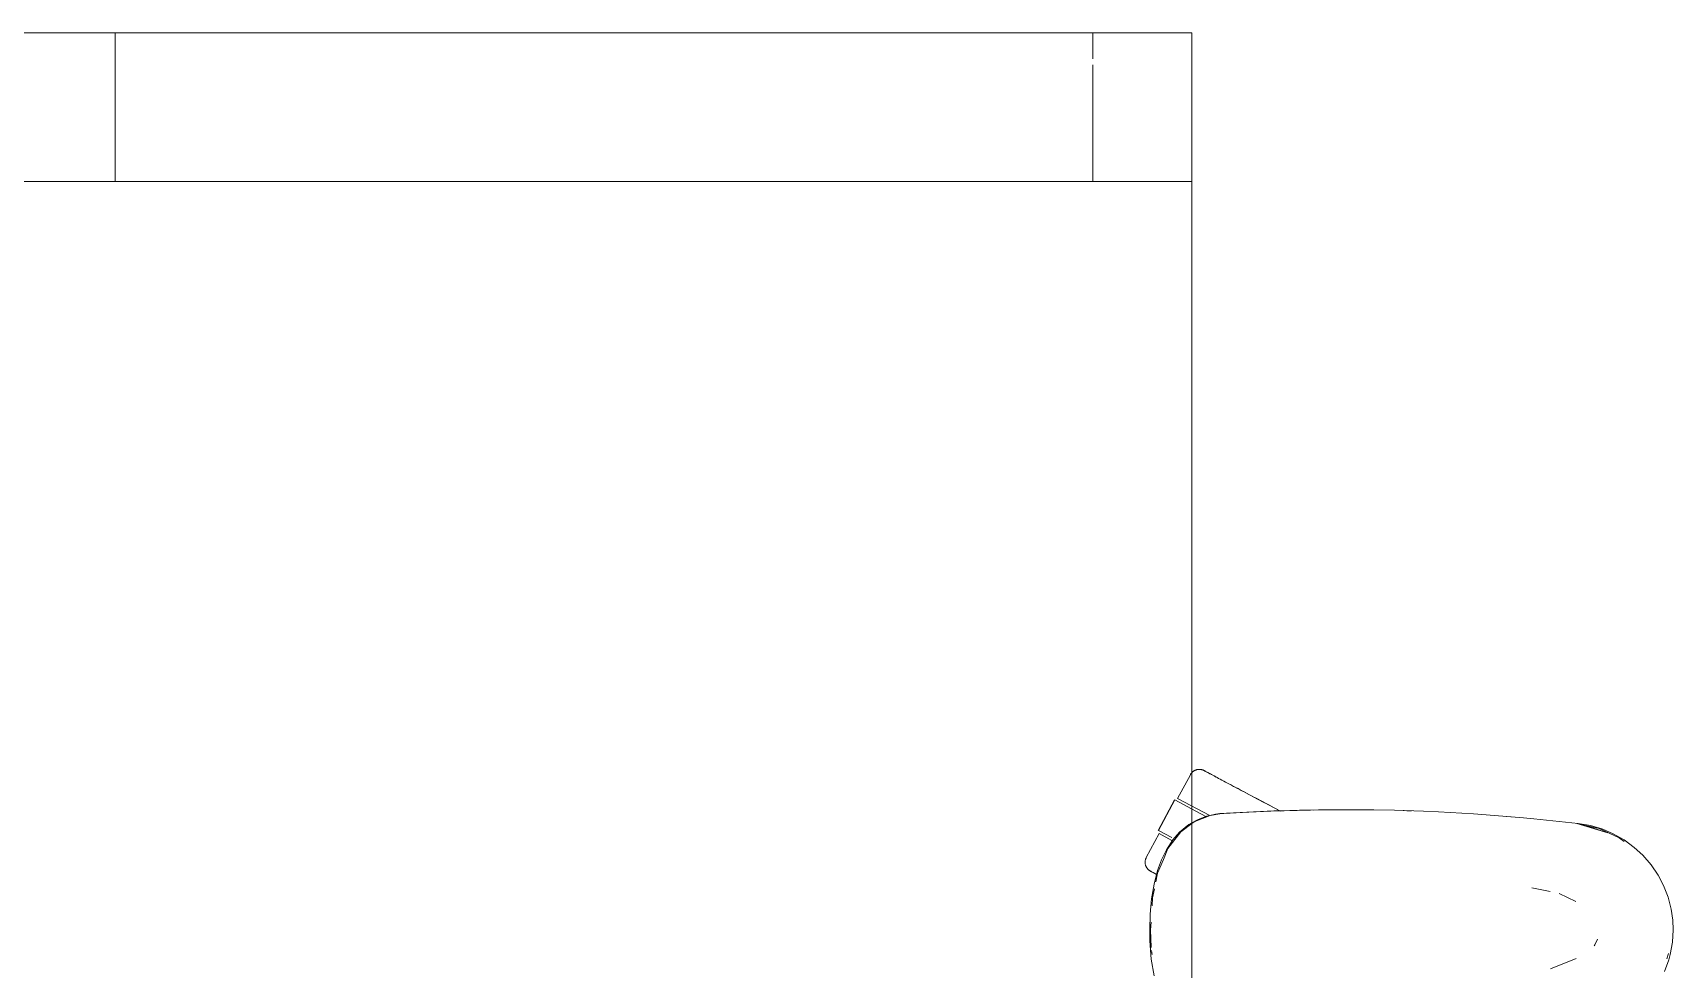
# Model space of a CAD drawing. Header units: millimetres. Extents: x 79795 to 317870, y -36033 to 97293.
# Drawn here: x 203780 to 204442, y 13098 to 13476 of the extents above; entities that cross this region are included whole.
import ezdxf

# ---------------------------------------------------------------- set-up
doc = ezdxf.new("R2010")
doc.units = ezdxf.units.MM
doc.header["$MEASUREMENT"] = 0
doc.layers.add('G-IMPT', color=8, linetype='CONTINUOUS', lineweight=9)
doc.layers.add('I-FURN', color=8, linetype='CONTINUOUS', lineweight=9)

msp = doc.modelspace()

# ---------------------------------------------------------------- linework, layer by layer
at = {"layer": 'G-IMPT'}
for p, q in [((204250.33, 13158.2), (204248.09, 13156.92)), ((204255.5, 13159.94), (204249.3, 13157.53)), ((204250.33, 13158.2), (204253.97, 13159.59)), ((204255.32, 13159.96), (204253.97, 13159.59)), ((204255.32, 13159.96), (204257.71, 13160.41)), ((204255.5, 13159.94), (204259.34, 13160.53)), ((204259.36, 13160.66), (204257.71, 13160.41)), ((204281.14, 13161.75), (204259.36, 13160.66)), ((204279.93, 13161.71), (204259.36, 13160.66)), ((204259.36, 13160.66), (204260.96, 13160.77)), ((204281.14, 13161.75), (204260.96, 13160.77)), ((204301.33, 13162.21), (204279.93, 13161.71)), ((204291.5, 13162.05), (204279.93, 13161.71)), ((204279.93, 13161.71), (204281.14, 13161.75)), ((204301.33, 13162.21), (204281.14, 13161.75)), ((204291.5, 13162.05), (204310.72, 13162.25)), ((204301.33, 13162.21), (204291.5, 13162.05)), ((204321.51, 13162.17), (204291.5, 13162.05)), ((204299.29, 13162.19), (204297.38, 13162.12)), ((204301.33, 13162.17), (204299.29, 13162.19)), ((204321.51, 13162.17), (204301.33, 13162.21)), ((204321.51, 13162.17), (204310.72, 13162.25)), ((204321.51, 13162.17), (204329.93, 13162)), ((204341.69, 13161.61), (204329.93, 13162)), ((204334.87, 13161.86), (204333.37, 13161.88)), ((204336.81, 13161.75), (204334.87, 13161.86)), ((204341.69, 13161.61), (204347.72, 13161.36)), ((204361.85, 13160.55), (204347.72, 13161.36)), ((204366.94, 13160.22), (204361.85, 13160.55)), ((204366.94, 13160.22), (204382, 13158.97)), ((204375.13, 13159.57), (204376.8, 13159.4)), ((204382, 13158.97), (204386.13, 13158.63)), ((204386.13, 13158.63), (204404.06, 13156.72)), ((204243.68, 13153.36), (204238.46, 13146.58)), ((204240.49, 13150.13), (204243.16, 13153.17)), ((204246.9, 13156.24), (204243.16, 13153.17)), ((204248.09, 13156.64), (204243.68, 13153.36)), ((204248.09, 13156.92), (204246.9, 13156.24)), ((204249.3, 13157.53), (204248.09, 13156.64)), ((204403.54, 13156.72), (204416, 13152.89)), ((204403.54, 13156.72), (204406.86, 13155.81)), ((204404.06, 13156.72), (204409.1, 13155.83)), ((204412.51, 13154.68), (204404.11, 13156.59)), ((204416, 13152.89), (204406.86, 13155.81)), ((204413.96, 13154.36), (204409.1, 13155.83)), ((204412.51, 13154.68), (204420.58, 13150.94)), ((204418.2, 13152.55), (204413.96, 13154.36)), ((204418.2, 13152.55), (204422.64, 13150.04)), ((204237.83, 13146.08), (204235.85, 13142.01)), ((204238.46, 13146.58), (204236.62, 13142.18)), ((204237.83, 13146.08), (204240.49, 13150.13)), ((204422.68, 13149.35), (204420.58, 13150.94)), ((204426.73, 13147.04), (204422.64, 13150.04)), ((204426.73, 13147.04), (204430.16, 13143.88)), ((204234.27, 13137.67), (204235.85, 13142.01)), ((204234.29, 13136.56), (204236.62, 13142.18)), ((204433.49, 13140.04), (204430.16, 13143.88)), ((204436.32, 13135.87), (204433.49, 13140.04)), ((204231.84, 13126.26), (204232.84, 13132.19)), ((204234.27, 13137.67), (204232.84, 13132.19)), ((204234.29, 13136.56), (204233.58, 13133.09)), ((204436.32, 13135.87), (204438.51, 13131.71)), ((204438.51, 13131.71), (204440.34, 13127)), ((204231.84, 13126.26), (204231.27, 13120.11)), ((204232.25, 13126.6), (204232.05, 13123.39)), ((204233.02, 13130.35), (204232.25, 13126.6)), ((204385.34, 13130.75), (204392.77, 13129.18)), ((204403.17, 13125.15), (204396.39, 13128.42)), ((204441.6, 13122.13), (204440.34, 13127)), ((204231.09, 13113.77), (204231.27, 13120.11)), ((204441.6, 13122.13), (204442.25, 13117.62)), ((204231.18, 13109.26), (204231.09, 13113.77)), ((204231.66, 13116.88), (204231.46, 13113.77)), ((204231.7, 13106.61), (204231.46, 13113.77)), ((204442.42, 13113.77), (204442.12, 13108.73)), ((204442.42, 13113.77), (204442.25, 13117.62)), ((204231.18, 13109.26), (204231.75, 13101.95)), ((204231.86, 13105.45), (204232.09, 13103.82)), ((204410.79, 13107.72), (204410.49, 13107.27)), ((204411.81, 13109.95), (204410.79, 13107.72)), ((204442.12, 13108.73), (204441.24, 13103.78)), ((204232.87, 13095.19), (204231.75, 13101.95)), ((204392.84, 13098.05), (204403.27, 13102.2)), ((204438.97, 13096.88), (204440.68, 13101.65)), ((204439.88, 13102.09), (204440.5, 13104.12)), ((204441.24, 13103.78), (204440.68, 13101.65))]:
    msp.add_line(p, q, dxfattribs=at)
at = {"layer": 'I-FURN'}
for p, q in [((204208.09, 13475.97), (202688.09, 13475.97)), ((204248.09, 13475.97), (203448.09, 13475.97)), ((203448.09, 13475.97), (204248.09, 13475.97)), ((203683.09, 13475.97), (203813.46, 13475.97)), ((203813.46, 13475.97), (204248.09, 13475.97)), ((203813.46, 13415.97), (203813.46, 13475.97)), ((203813.46, 13415.97), (203813.46, 13475.97)), ((204248.09, 13475.97), (204208.09, 13475.97)), ((204208.09, 13465.39), (204208.09, 13475.97)), ((204208.09, 13465.39), (204208.09, 13475.97)), ((204248.09, 13415.97), (204248.09, 13475.97)), ((204248.09, 13415.97), (204248.09, 13475.97)), ((204248.09, 12075.97), (204248.09, 13475.97)), ((204248.09, 13475.97), (204248.09, 12075.97)), ((204208.09, 13415.97), (204208.09, 13463.08)), ((204208.09, 13415.97), (204208.09, 13463.08)), ((202688.09, 13415.97), (204208.09, 13415.97)), ((203813.46, 13415.97), (203683.09, 13415.97)), ((204248.09, 13415.97), (203813.46, 13415.97)), ((204208.09, 13415.97), (204248.09, 13415.97)), ((204248.55, 13177.64), (204248.67, 13177.74)), ((204248.67, 13177.74), (204248.8, 13177.83)), ((204248.8, 13177.83), (204248.94, 13177.92)), ((204248.94, 13177.92), (204249.08, 13178)), ((204249.08, 13178), (204249.22, 13178.08)), ((204249.22, 13178.08), (204249.36, 13178.15)), ((204249.36, 13178.15), (204249.51, 13178.22)), ((204249.51, 13178.22), (204249.66, 13178.28)), ((204249.66, 13178.28), (204249.81, 13178.33)), ((204249.81, 13178.33), (204249.97, 13178.38)), ((204249.97, 13178.38), (204250.12, 13178.42)), ((204250.12, 13178.42), (204250.28, 13178.46)), ((204250.28, 13178.46), (204250.44, 13178.49)), ((204250.44, 13178.49), (204250.6, 13178.51)), ((204250.6, 13178.51), (204250.76, 13178.53)), ((204250.76, 13178.53), (204250.92, 13178.54)), ((204250.92, 13178.54), (204251.08, 13178.54)), ((204251.08, 13178.54), (204251.24, 13178.54)), ((204251.24, 13178.54), (204251.4, 13178.53)), ((204251.4, 13178.53), (204251.56, 13178.51)), ((204251.56, 13178.51), (204251.72, 13178.49)), ((204251.72, 13178.49), (204251.88, 13178.46)), ((204251.88, 13178.46), (204252.04, 13178.43)), ((204252.04, 13178.43), (204252.19, 13178.39)), ((204252.19, 13178.39), (204252.35, 13178.34)), ((204252.35, 13178.34), (204252.5, 13178.29)), ((204252.5, 13178.29), (204252.65, 13178.23)), ((204252.65, 13178.23), (204252.8, 13178.16)), ((204252.8, 13178.16), (204252.94, 13178.09)), ((204252.94, 13178.09), (204252.98, 13178.07)), ((204252.98, 13178.07), (204253, 13178.06)), ((204253.03, 13178.04), (204252.98, 13178.07)), ((204252.98, 13178.07), (204252.98, 13178.07)), ((204253, 13178.06), (204253.06, 13178.03)), ((204253.11, 13178), (204253.03, 13178.04)), ((204253.06, 13178.03), (204253.16, 13177.97)), ((204253.23, 13177.94), (204253.11, 13178)), ((204253.16, 13177.97), (204253.3, 13177.9)), ((204253.39, 13177.85), (204253.23, 13177.94)), ((204253.3, 13177.9), (204253.48, 13177.8)), ((204253.59, 13177.74), (204253.39, 13177.85)), ((204253.48, 13177.8), (204253.7, 13177.69)), ((204253.83, 13177.61), (204253.59, 13177.74)), ((204247.53, 13176.4), (204242.38, 13166.72)), ((204247.53, 13176.4), (204247.61, 13176.54)), ((204247.61, 13176.54), (204247.69, 13176.68)), ((204247.69, 13176.68), (204247.78, 13176.82)), ((204247.78, 13176.82), (204247.88, 13176.95)), ((204247.88, 13176.95), (204247.98, 13177.07)), ((204247.98, 13177.07), (204248.08, 13177.19)), ((204248.08, 13177.19), (204248.19, 13177.31)), ((204248.19, 13177.31), (204248.3, 13177.43)), ((204248.3, 13177.43), (204248.42, 13177.54)), ((204248.42, 13177.54), (204248.55, 13177.64)), ((204253.7, 13177.69), (204253.96, 13177.55)), ((204254.11, 13177.47), (204253.83, 13177.61)), ((204253.96, 13177.55), (204254.26, 13177.39)), ((204254.43, 13177.3), (204254.11, 13177.47)), ((204254.26, 13177.39), (204254.59, 13177.21)), ((204254.79, 13177.11), (204254.43, 13177.3)), ((204254.59, 13177.21), (204254.96, 13177.01)), ((204255.18, 13176.9), (204254.79, 13177.11)), ((204254.96, 13177.01), (204255.37, 13176.8)), ((204255.61, 13176.67), (204255.18, 13176.9)), ((204255.37, 13176.8), (204255.82, 13176.56)), ((204256.08, 13176.42), (204255.61, 13176.67)), ((204255.82, 13176.56), (204256.3, 13176.3)), ((204256.58, 13176.16), (204256.08, 13176.42)), ((204256.3, 13176.3), (204256.82, 13176.03)), ((204257.11, 13175.87), (204256.58, 13176.16)), ((204256.82, 13176.03), (204257.37, 13175.73)), ((204257.68, 13175.57), (204257.11, 13175.87)), ((204257.37, 13175.73), (204257.95, 13175.42)), ((204258.28, 13175.25), (204257.68, 13175.57)), ((204258.92, 13174.91), (204258.28, 13175.25)), ((204259.58, 13174.56), (204258.92, 13174.91)), ((204260.27, 13174.19), (204259.58, 13174.56)), ((204261, 13173.81), (204260.27, 13174.19)), ((204261.75, 13173.41), (204261, 13173.81)), ((204262.52, 13173), (204261.75, 13173.41)), ((204263.32, 13172.57), (204262.52, 13173)), ((204264.15, 13172.13), (204263.32, 13172.57)), ((204263.7, 13172.37), (204264.53, 13171.93)), ((204264.99, 13171.68), (204264.15, 13172.13)), ((204264.53, 13171.93), (204265.39, 13171.47)), ((204265.86, 13171.22), (204264.99, 13171.68)), ((204265.39, 13171.47), (204266.27, 13171)), ((204266.75, 13170.75), (204265.86, 13171.22)), ((204241.08, 13166.27), (204234.51, 13153.91)), ((204234.68, 13153.82), (204241.26, 13166.18)), ((204241.26, 13166.18), (204247.95, 13162.62)), ((204247.66, 13163.91), (204242.38, 13166.72)), ((204266.27, 13171), (204267.16, 13170.53)), ((204267.66, 13170.27), (204266.75, 13170.75)), ((204267.16, 13170.53), (204268.08, 13170.04)), ((204268.58, 13169.78), (204267.66, 13170.27)), ((204268.08, 13170.04), (204269.01, 13169.55)), ((204269.52, 13169.28), (204268.58, 13169.78)), ((204269.01, 13169.55), (204269.95, 13169.04)), ((204270.47, 13168.77), (204269.52, 13169.28)), ((204269.95, 13169.04), (204270.91, 13168.54)), ((204271.43, 13168.26), (204270.47, 13168.77)), ((204270.91, 13168.54), (204271.88, 13168.02)), ((204272.41, 13167.74), (204271.43, 13168.26)), ((204271.88, 13168.02), (204272.86, 13167.5)), ((204273.39, 13167.22), (204272.41, 13167.74)), ((204272.86, 13167.5), (204273.84, 13166.98)), ((204274.38, 13166.69), (204273.39, 13167.22)), ((204273.84, 13166.98), (204274.84, 13166.45)), ((204275.38, 13166.16), (204274.38, 13166.69)), ((204274.84, 13166.45), (204275.84, 13165.92)), ((204276.38, 13165.63), (204275.38, 13166.16)), ((204275.84, 13165.92), (204276.84, 13165.38)), ((204277.38, 13165.09), (204276.38, 13165.63)), ((204276.84, 13165.38), (204277.84, 13164.85)), ((204278.39, 13164.56), (204277.38, 13165.09)), ((204277.84, 13164.85), (204278.85, 13164.31)), ((204279.39, 13164.02), (204278.39, 13164.56)), ((204255.04, 13159.98), (204247.66, 13163.91)), ((204247.95, 13162.62), (204253.76, 13159.53)), ((204278.85, 13164.31), (204279.85, 13163.78)), ((204280.4, 13163.49), (204279.39, 13164.02)), ((204279.85, 13163.78), (204280.86, 13163.25)), ((204281.39, 13162.96), (204280.4, 13163.49)), ((204280.86, 13163.25), (204281.85, 13162.72)), ((204282.39, 13162.43), (204281.39, 13162.96)), ((204281.85, 13162.72), (204282.84, 13162.19)), ((204283.38, 13161.91), (204282.39, 13162.43)), ((204282.84, 13162.19), (204283.83, 13161.67)), ((204234.87, 13152.59), (204229.72, 13142.9)), ((204239.97, 13151.01), (204234.68, 13153.82)), ((204240.06, 13149.83), (204234.87, 13152.59)), ((204229.25, 13141.16), (204229.26, 13141.33)), ((204229.25, 13141), (204229.25, 13141.16)), ((204229.25, 13140.84), (204229.25, 13141)), ((204229.26, 13140.68), (204229.25, 13140.84)), ((204229.26, 13141.33), (204229.27, 13141.49)), ((204229.28, 13140.52), (204229.26, 13140.68)), ((204229.27, 13141.49), (204229.3, 13141.65)), ((204229.3, 13140.36), (204229.28, 13140.52)), ((204229.3, 13141.65), (204229.32, 13141.8)), ((204229.33, 13140.2), (204229.3, 13140.36)), ((204229.32, 13141.8), (204229.36, 13141.96)), ((204229.36, 13140.05), (204229.33, 13140.2)), ((204229.36, 13141.96), (204229.4, 13142.12)), ((204229.4, 13139.89), (204229.36, 13140.05)), ((204229.4, 13142.12), (204229.45, 13142.27)), ((204229.45, 13139.74), (204229.4, 13139.89)), ((204229.45, 13142.27), (204229.5, 13142.42)), ((204229.51, 13139.58), (204229.45, 13139.74)), ((204229.5, 13142.42), (204229.56, 13142.57)), ((204229.57, 13139.44), (204229.51, 13139.58)), ((204229.56, 13142.57), (204229.63, 13142.72)), ((204229.63, 13139.29), (204229.57, 13139.44)), ((204229.63, 13142.72), (204229.7, 13142.87)), ((204229.7, 13139.14), (204229.63, 13139.29)), ((204229.7, 13142.87), (204229.72, 13142.9)), ((204229.78, 13139), (204229.7, 13139.14)), ((204229.87, 13138.86), (204229.78, 13139)), ((204229.95, 13138.73), (204229.87, 13138.86)), ((204230.05, 13138.6), (204229.95, 13138.73)), ((204230.15, 13138.47), (204230.05, 13138.6)), ((204230.25, 13138.35), (204230.15, 13138.47)), ((204230.36, 13138.23), (204230.25, 13138.35)), ((204230.47, 13138.12), (204230.36, 13138.23)), ((204230.59, 13138.01), (204230.47, 13138.12)), ((204230.71, 13137.9), (204230.59, 13138.01)), ((204230.84, 13137.8), (204230.71, 13137.9)), ((204230.97, 13137.71), (204230.84, 13137.8)), ((204231.11, 13137.62), (204230.97, 13137.71)), ((204231.24, 13137.53), (204231.11, 13137.62)), ((204231.38, 13137.45), (204231.24, 13137.53)), ((204231.39, 13137.45), (204231.38, 13137.45)), ((204231.38, 13137.45), (204231.4, 13137.44)), ((204231.43, 13137.43), (204231.39, 13137.45)), ((204231.4, 13137.44), (204231.46, 13137.41)), ((204231.51, 13137.38), (204231.43, 13137.43)), ((204231.46, 13137.41), (204231.56, 13137.36)), ((204231.63, 13137.32), (204231.51, 13137.38)), ((204231.56, 13137.36), (204231.7, 13137.28)), ((204231.8, 13137.23), (204231.63, 13137.32)), ((204231.7, 13137.28), (204231.88, 13137.19)), ((204232, 13137.13), (204231.8, 13137.23)), ((204231.88, 13137.19), (204232.1, 13137.07)), ((204232.24, 13137), (204232, 13137.13)), ((204232.1, 13137.07), (204232.36, 13136.93)), ((204232.52, 13136.85), (204232.24, 13137)), ((204232.36, 13136.93), (204232.66, 13136.78)), ((204232.84, 13136.68), (204232.52, 13136.85)), ((204232.66, 13136.78), (204232.99, 13136.6)), ((204233.19, 13136.49), (204232.84, 13136.68)), ((204232.99, 13136.6), (204233.37, 13136.4)), ((204233.58, 13136.28), (204233.19, 13136.49)), ((204233.37, 13136.4), (204233.78, 13136.18)), ((204234.01, 13136.05), (204233.58, 13136.28))]:
    msp.add_line(p, q, dxfattribs=at)

doc.saveas('drawing.dxf')
